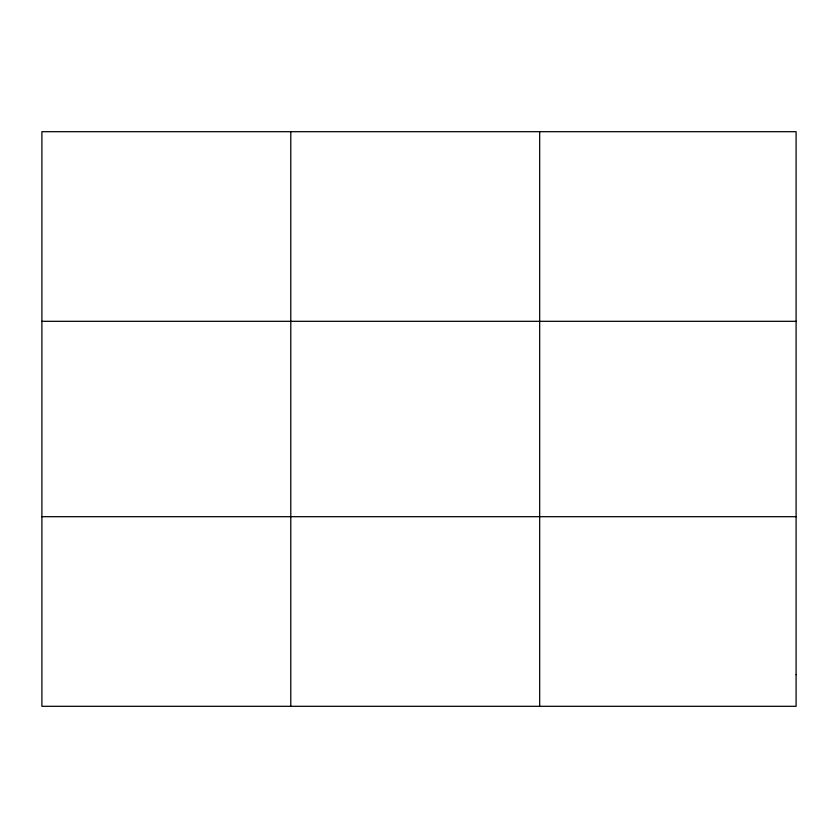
<?xml version="1.0" encoding="UTF-8"?>
<svg xmlns="http://www.w3.org/2000/svg" width="838" height="838" viewBox="0 0 838 838"><rect width="100%" height="100%" fill="white"/><g stroke="black" fill="none" stroke-linecap="round" stroke-linejoin="round"><path stroke-width="1.26" d="M290.786 706.308L290.786 131.692M539.672 706.308L539.672 131.692M41.9 321.31L796.1 321.31M41.9 516.69L796.1 516.69M796.1 674.705L796.1 706.308L41.9 706.308L41.9 131.692L796.1 131.692L796.1 674.705"/></g></svg>
